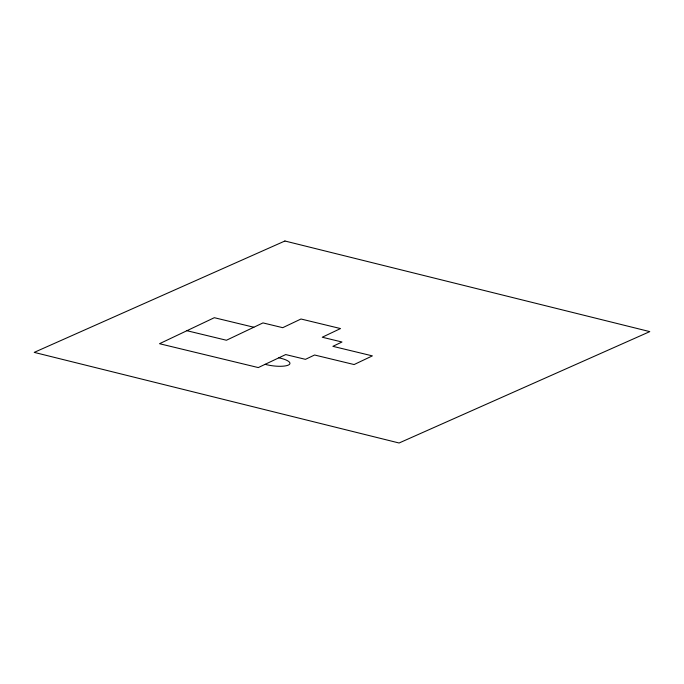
<?xml version="1.0" encoding="UTF-8"?>
<svg xmlns="http://www.w3.org/2000/svg" width="684" height="684" viewBox="0 0 684 684"><rect width="100%" height="100%" fill="white"/><g stroke="black" fill="none" stroke-linecap="round" stroke-linejoin="round"><path stroke-width="1.03" d="M253.841 327.243L214.323 317.701L159.509 343.71L258.287 367.573L285.698 354.568L305.457 359.339L314.589 355.005L354.107 364.546L372.378 355.877L332.869 346.335L342 342L322.241 337.229L340.521 328.559L301.003 319.009L282.731 327.679L262.972 322.908L226.43 340.247L186.912 330.705M278.841 357.817A16.527 4.446 7.1 0 1 288.434 365.042A16.527 4.446 7.1 0 1 265.144 364.315M284.92 240.999L34.2 352.38L399.08 443.001L649.8 331.62L284.92 240.999"/></g></svg>
